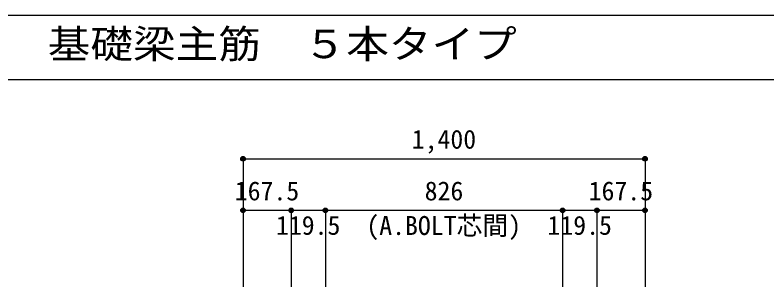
# Model space of a CAD drawing. Units: millimetres at full size, sheet at 1:30. Extents: x -5973 to 5954, y -4195 to 4201.
# Drawn here: x -942 to 1677, y 3253 to 4201 of the extents above; entities that cross this region are included whole.
import ezdxf
from ezdxf.enums import TextEntityAlignment as Align

# ---------------------------------------------------------------- set-up
doc = ezdxf.new("R2010")
doc.units = ezdxf.units.MM
doc.header["$LTSCALE"] = 30
doc.header["$PDMODE"] = 32
doc.header["$PDSIZE"] = 15
for name, color, linetype in [('0-7_文字', 4, 'Continuous'), ('0-D_寸法', 4, 'Continuous'), ('6-7_文字', 7, 'Continuous'), ('F-0_枠', 6, 'Continuous')]:
    doc.layers.add(name, color=color, linetype=linetype)
doc.styles.add('ＭＳ ゴシック', font='')
doc.styles.get('ＭＳ ゴシック').set_extended_font_data('MS Gothic')

msp = doc.modelspace()

# ---------------------------------------------------------------- linework, layer by layer
at = {"layer": '0-D_寸法'}
for p, q in [((-147.56, 3700.34), (-147.56, 3520.34)), ((-147.56, 3700.34), (1252.44, 3700.34)), ((1252.44, 3700.34), (1252.44, 3520.34)), ((-147.56, 3520.34), (-147.56, 3253.3)), ((19.94, 3520.34), (-147.56, 3520.34)), ((-147.56, 3520.34), (-147.56, 3253.3)), ((139.44, 3520.34), (19.94, 3520.34)), ((19.94, 3520.34), (19.94, 3253.3)), ((965.44, 3520.34), (139.44, 3520.34)), ((139.44, 3520.34), (139.44, 3253.3)), ((1084.94, 3520.34), (965.44, 3520.34)), ((965.44, 3520.34), (965.44, 3253.3)), ((1252.44, 3520.34), (1084.94, 3520.34)), ((1084.94, 3520.34), (1084.94, 3253.3)), ((1252.44, 3520.34), (1252.44, 3253.3))]:
    msp.add_line(p, q, dxfattribs=at)
for centre, radius in [((-147.56, 3700.34), 8), ((-147.56, 3700.34), 7.2), ((-147.56, 3700.34), 6.4), ((-147.56, 3700.34), 5.6), ((-147.56, 3700.34), 4.8), ((-147.56, 3700.34), 4), ((-147.56, 3700.34), 3.2), ((-147.56, 3700.34), 2.4), ((-147.56, 3700.34), 1.6), ((-147.56, 3700.34), 0.8), ((1252.44, 3700.34), 8), ((1252.44, 3700.34), 7.2), ((1252.44, 3700.34), 6.4), ((1252.44, 3700.34), 5.6), ((1252.44, 3700.34), 4.8), ((1252.44, 3700.34), 4), ((1252.44, 3700.34), 3.2), ((1252.44, 3700.34), 2.4), ((1252.44, 3700.34), 1.6), ((1252.44, 3700.34), 0.8), ((-147.56, 3520.34), 8), ((-147.56, 3520.34), 7.2), ((-147.56, 3520.34), 6.4), ((-147.56, 3520.34), 5.6), ((-147.56, 3520.34), 4.8), ((-147.56, 3520.34), 4), ((-147.56, 3520.34), 3.2), ((-147.56, 3520.34), 2.4), ((-147.56, 3520.34), 1.6), ((-147.56, 3520.34), 0.8), ((19.94, 3520.34), 8), ((19.94, 3520.34), 7.2), ((19.94, 3520.34), 6.4), ((19.94, 3520.34), 5.6), ((19.94, 3520.34), 4.8), ((19.94, 3520.34), 4), ((19.94, 3520.34), 3.2), ((19.94, 3520.34), 2.4), ((19.94, 3520.34), 1.6), ((19.94, 3520.34), 0.8), ((139.44, 3520.34), 8), ((139.44, 3520.34), 7.2), ((139.44, 3520.34), 6.4), ((139.44, 3520.34), 5.6), ((139.44, 3520.34), 4.8), ((139.44, 3520.34), 4), ((139.44, 3520.34), 3.2), ((139.44, 3520.34), 2.4), ((139.44, 3520.34), 1.6), ((139.44, 3520.34), 0.8), ((965.44, 3520.34), 8), ((965.44, 3520.34), 7.2), ((965.44, 3520.34), 6.4), ((965.44, 3520.34), 5.6), ((965.44, 3520.34), 4.8), ((965.44, 3520.34), 4), ((965.44, 3520.34), 3.2), ((965.44, 3520.34), 2.4), ((965.44, 3520.34), 1.6), ((965.44, 3520.34), 0.8), ((1084.94, 3520.34), 8), ((1084.94, 3520.34), 7.2), ((1084.94, 3520.34), 6.4), ((1084.94, 3520.34), 5.6), ((1084.94, 3520.34), 4.8), ((1084.94, 3520.34), 4), ((1084.94, 3520.34), 3.2), ((1084.94, 3520.34), 2.4), ((1084.94, 3520.34), 1.6), ((1084.94, 3520.34), 0.8), ((1252.44, 3520.34), 8), ((1252.44, 3520.34), 7.2), ((1252.44, 3520.34), 6.4), ((1252.44, 3520.34), 5.6), ((1252.44, 3520.34), 4.8), ((1252.44, 3520.34), 4), ((1252.44, 3520.34), 3.2), ((1252.44, 3520.34), 2.4), ((1252.44, 3520.34), 1.6), ((1252.44, 3520.34), 0.8)]:
    msp.add_circle(centre, radius, dxfattribs=at)
at = {"layer": '0-D_寸法', "color": 7}
for p in [(-147.56, 3700.34), (-147.56, 3700.34), (1252.44, 3700.34), (-147.56, 3520.34), (-147.56, 3520.34), (19.94, 3520.34), (19.94, 3520.34), (139.44, 3520.34), (139.44, 3520.34), (965.44, 3520.34), (965.44, 3520.34), (1084.94, 3520.34), (1084.94, 3520.34), (1252.44, 3520.34), (1252.44, 3520.34)]:
    msp.add_point(p, dxfattribs=at)
at = {"layer": 'F-0_枠'}
msp.add_line((-5972.88, 4201.15), (5954.1, 4201.15), dxfattribs=at)
at = {"layer": 'F-0_枠', "color": 2}
msp.add_line((-5972.88, 3976.15), (3723.6, 3976.15), dxfattribs=at)

# ---------------------------------------------------------------- texts
at = {"layer": '0-7_文字', "style": 'ＭＳ ゴシック'}
msp.add_text('(A.BOLT芯間)', height=65.98, dxfattribs=at).set_placement((281.92, 3414.66), align=Align.BOTTOM_LEFT)
at = {"layer": '0-D_寸法', "style": 'ＭＳ ゴシック'}
for s, p in [('1,400', (439.94, 3715.34)), ('167.5', (-176.31, 3535.34)), ('826', (484.94, 3535.34)), ('167.5', (1056.19, 3535.34)), ('119.5', (-32.81, 3415.34)), ('119.5', (912.69, 3415.34))]:
    msp.add_text(s, height=65.98, dxfattribs=at).set_placement(p, align=Align.BOTTOM_LEFT)
at = {"layer": '6-7_文字', "color": 2, "style": 'ＭＳ ゴシック', "width": 1.1}
msp.add_text('\u3000\u3000基礎梁主筋\u3000５本タイプ', height=98.97, dxfattribs=at).set_placement((-1124.64, 4021.15), align=Align.BOTTOM_LEFT)

doc.saveas('drawing.dxf')
